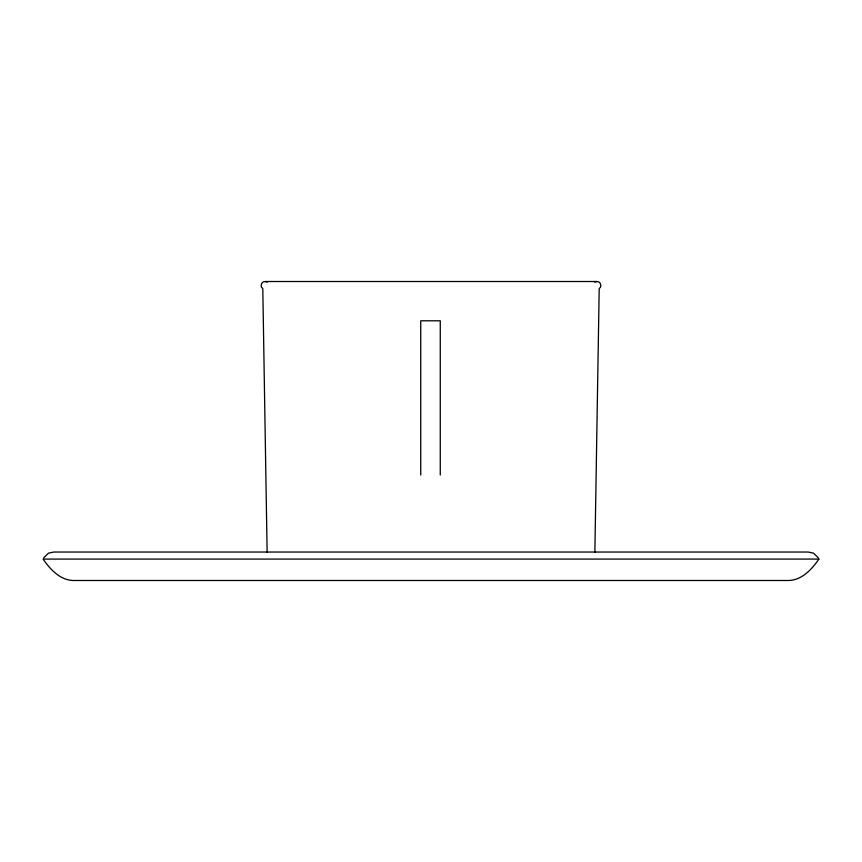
<?xml version="1.0" encoding="UTF-8"?>
<svg xmlns="http://www.w3.org/2000/svg" width="862" height="862" viewBox="0 0 862 862"><rect width="100%" height="100%" fill="white"/><g stroke="black" fill="none" stroke-linecap="round" stroke-linejoin="round"><path stroke-width="1.29" d="M594.866 552.208L599.198 288.641C602.473 286.637 600.545 281.066 596.719 281.508L265.28 281.508C261.455 281.066 259.527 286.637 262.802 288.641L267.134 552.208M43.66 557.833L48.509 553.145L53.832 552.036L808.168 552.036L813.491 553.145L818.34 557.833M594.812 282.176L596.719 281.508M265.28 281.508L267.188 282.176M440.267 475.027L440.267 320.804L420.742 320.804L420.742 475.027M818.9 559.082C811.595 569.674 801.197 580.977 787.157 580.492L74.843 580.492C60.803 580.977 50.405 569.674 43.1 559.082L818.9 559.082"/></g></svg>
